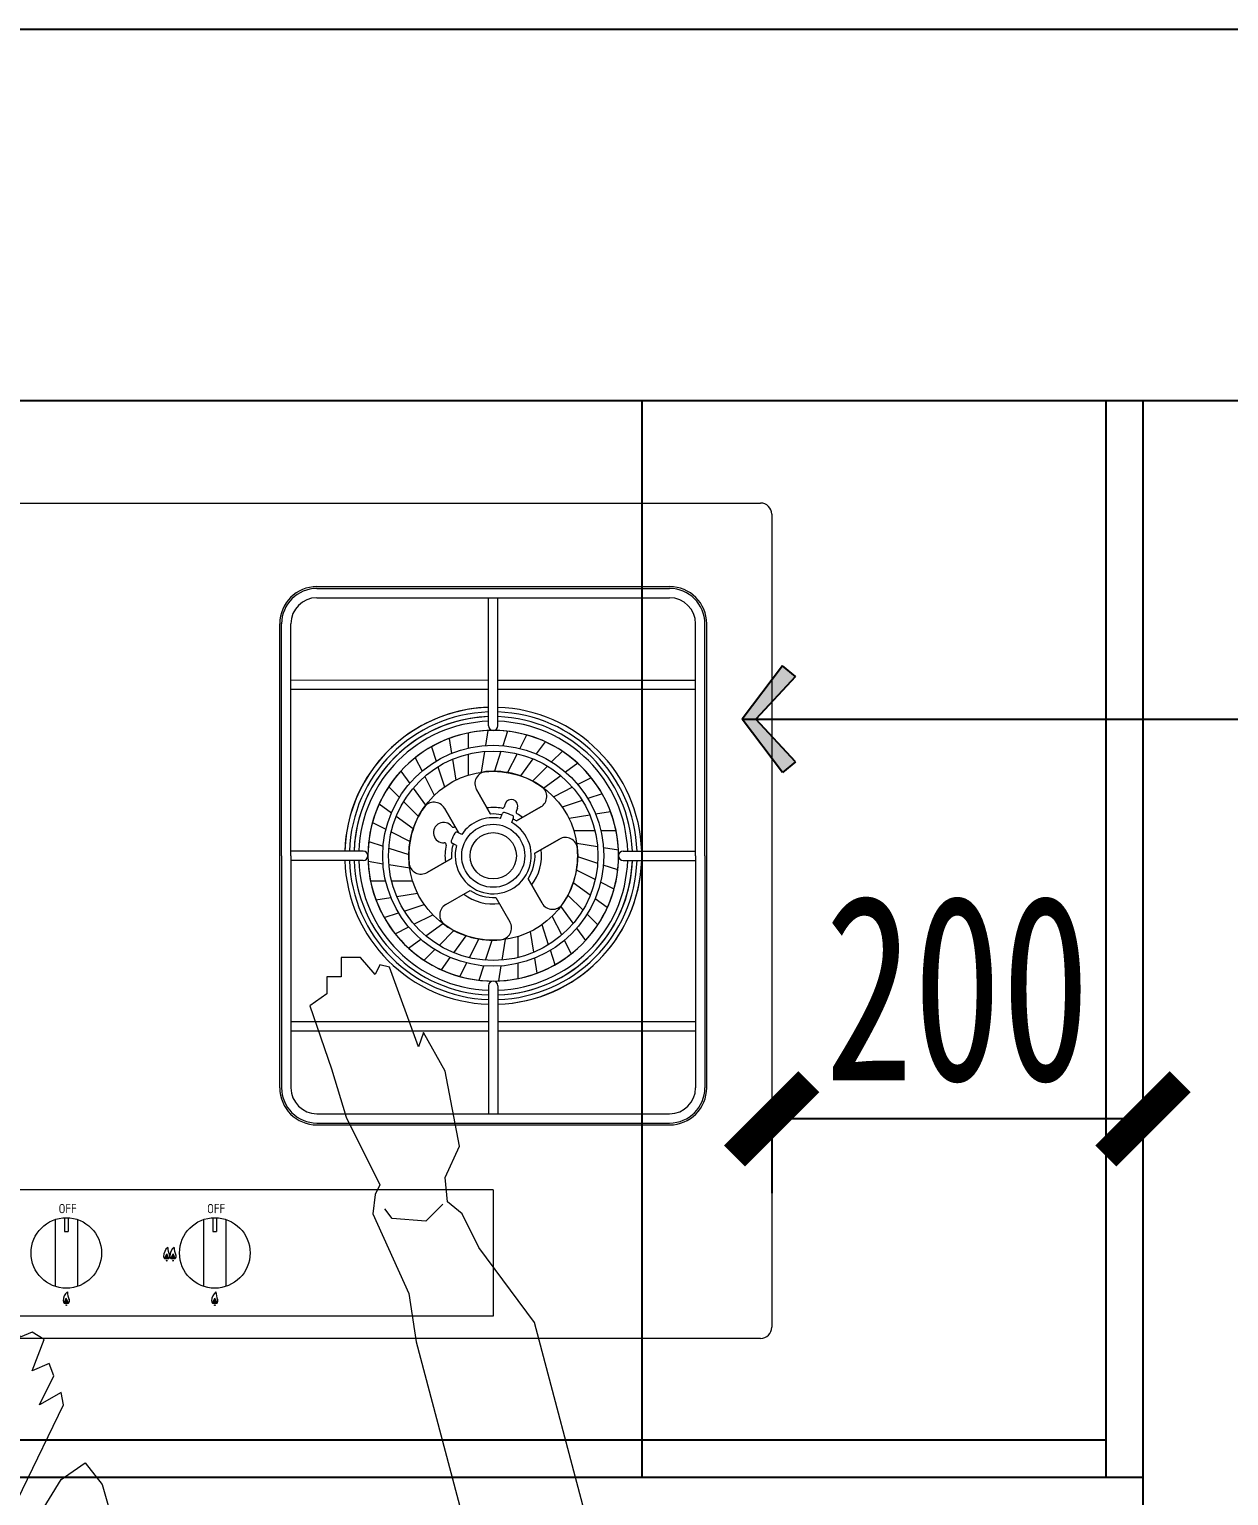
# Model space of a CAD drawing. Header units: millimetres. Extents: x 3104083 to 3173399, y -3165492 to -3044687.
# Drawn here: x 3117363 to 3118009, y -3094292 to -3093502 of the extents above; entities that cross this region are included whole.
import ezdxf

# ---------------------------------------------------------------- set-up
doc = ezdxf.new("R2010")
doc.units = ezdxf.units.MM
doc.header["$LTSCALE"] = 500
doc.header["$MEASUREMENT"] = 0
doc.header["$PDMODE"] = 2
doc.layers.get('0').update_dxf_attribs({"linetype": 'CONTINUOUS'})
doc.layers.get('DEFPOINTS').update_dxf_attribs({"linetype": 'CONTINUOUS'})
for name, color, linetype in [('D-节点尺寸', 5, 'CONTINUOUS'), ('E-立面造型线', 3, 'CONTINUOUS'), ('W-基础引线', 35, 'CONTINUOUS'), ('ZB_厨柜', 7, 'CONTINUOUS'), ('zb厨柜', 7, 'CONTINUOUS')]:
    doc.layers.add(name, color=color, linetype=linetype)
for name, color, linetype, lineweight in [('zb装饰', 252, 'CONTINUOUS', 5), ('墙体', 6, 'CONTINUOUS', 25), ('电器', 85, 'CONTINUOUS', 15)]:
    doc.layers.add(name, color=color, linetype=linetype, lineweight=lineweight)
doc.styles.add('DIM', font='SimSun.ttf', dxfattribs={"width": 0.7})
doc.styles.add('工程字', font='gbenor.shx', dxfattribs={"bigfont": 'gbcbig.shx'})
doc.dimstyles.new('40', dxfattribs={"dimscale": 40, "dimtxt": 2.5, "dimasz": 1, "dimexe": 1, "dimexo": 1, "dimgap": 0.5, "dimtad": 1, "dimdec": 0, "dimzin": 0, "dimdsep": 46, "dimtxsty": 'DIM', "dimblk": 'ARCHTICK', "dimcen": 0, "dimclrd": 5, "dimclre": 5, "dimclrt": 35, "dimadec": 0, "dimazin": 0, "dimtfac": 0.5, "dimtdec": 0, "dimtix": 1, "dimtmove": 2, "dimatfit": 2, "dimldrblk": 'A', "dimfxl": 0, "dimtolj": 1, "dimtzin": 0, "dimlwd": -1, "dimlwe": -1, "dimarcsym": 0})
doc.dimstyles.new('基础引线', dxfattribs={"dimtxt": 3, "dimasz": 0.7, "dimexe": 2, "dimexo": 6, "dimgap": 1, "dimtad": 1, "dimdec": 0, "dimdsep": 46, "dimtxsty": 'Standard', "dimblk1": 'A', "dimblk2": 'A', "dimsah": 1, "dimcen": 3, "dimdle": 200, "dimclrd": 256, "dimclre": 256, "dimclrt": 2, "dimadec": 0, "dimazin": 0, "dimtfac": 1, "dimtdec": 0, "dimtix": 1, "dimtmove": 1, "dimatfit": 3, "dimldrblk": 'A', "dimfxl": 0, "dimtvp": 1, "dimtolj": 1, "dimtzin": 0, "dimarcsym": 0})

# ---------------------------------------------------------------- blocks, each defined once
blk = doc.blocks.new('双灶具平面')
at = {"layer": '电器'}
for points in [[(216685.94, -106363.37), (216684.74, -106360.79), (216683.54, -106363.37)], [(216689.34, -106363.37), (216688.14, -106360.79), (216686.94, -106363.37)], [(216631.84, -106387.34), (216630.64, -106384.77), (216629.44, -106387.34)], [(216631.84, -106387.34), (216630.64, -106384.77), (216630.64, -106387.34)], [(216711.84, -106387.34), (216710.64, -106384.77), (216709.44, -106387.34)], [(216711.84, -106387.34), (216710.64, -106384.77), (216710.64, -106387.34)]]:
    blk.add_hatch(color=256, dxfattribs=at).paths.add_polyline_path(points)
h = blk.add_hatch(color=256, dxfattribs=at)
edge = h.paths.add_edge_path()
edge.add_arc((216684.74, -106364.52), 0.2, 191.45916, 508.6401)
edge.add_arc((216684.74, -106364.52), 0.2, 148.6401, 191.45916)
h = blk.add_hatch(color=256, dxfattribs=at)
edge = h.paths.add_edge_path()
edge.add_arc((216688.14, -106364.52), 0.2, 191.45916, 395.25863)
edge.add_arc((216688.14, -106364.52), 0.2, 35.25863, 191.45916)
h = blk.add_hatch(color=256, dxfattribs=at)
edge = h.paths.add_edge_path()
edge.add_arc((216630.64, -106388.49), 0.2, 191.45916, 504.46342)
edge.add_arc((216630.64, -106388.49), 0.2, 144.46342, 191.45916)
h = blk.add_hatch(color=256, dxfattribs=at)
edge = h.paths.add_edge_path()
edge.add_arc((216710.64, -106388.49), 0.2, 191.45916, 504.46342)
edge.add_arc((216710.64, -106388.49), 0.2, 144.46342, 191.45916)
for p, q in [((216256.64, -105956.37), (217004.64, -105956.37)), ((217010.64, -105962.37), (217010.64, -106400.37)), ((216765.64, -106001.37), (216955.64, -106001.37)), ((216765.64, -106002.37), (216955.64, -106002.37)), ((216765.64, -106007.37), (216955.64, -106007.37)), ((216858.14, -106076.37), (216858.14, -106007.37)), ((216863.14, -106076.37), (216863.14, -106007.37)), ((216745.64, -106271.37), (216745.64, -106021.37)), ((216746.64, -106146.37), (216746.64, -106021.37)), ((216751.64, -106146.37), (216751.64, -106021.37)), ((216969.64, -106146.37), (216969.64, -106021.37)), ((216974.64, -106146.37), (216974.64, -106021.37)), ((216975.64, -106271.37), (216975.64, -106021.37)), ((216858.14, -106051.74), (216751.64, -106051.87)), ((216858.14, -106056.87), (216751.64, -106056.87)), ((216969.64, -106051.87), (216863.14, -106051.87)), ((216969.64, -106056.87), (216863.14, -106056.87)), ((216847.14, -106080.23), (216847.14, -106088.4)), ((216857.66, -106078.93), (216856.38, -106087)), ((216868.24, -106079.3), (216865.72, -106087.07)), ((216868.24, -106079.3), (216865.72, -106087.07)), ((216827.37, -106087.64), (216829.89, -106095.41)), ((216836.96, -106083.16), (216838.24, -106091.23)), ((216878.64, -106081.31), (216874.93, -106088.59)), ((216878.64, -106081.31), (216874.93, -106088.59)), ((216888.6, -106084.93), (216883.79, -106091.54)), ((216888.6, -106084.93), (216883.79, -106091.54)), ((216818.59, -106093.57), (216822.3, -106100.85)), ((216838.74, -106094.36), (216840.51, -106105.56)), ((216847.14, -106091.57), (216847.14, -106102.91)), ((216855.88, -106090.14), (216854.11, -106101.34)), ((216864.74, -106090.08), (216861.23, -106100.87)), ((216864.74, -106090.08), (216861.23, -106100.87)), ((216873.49, -106091.42), (216868.34, -106101.52)), ((216873.49, -106091.42), (216868.34, -106101.52)), ((216881.93, -106094.1), (216875.26, -106103.28)), ((216881.93, -106094.1), (216875.26, -106103.28)), ((216897.86, -106090.05), (216892.09, -106095.83)), ((216897.86, -106090.05), (216892.09, -106095.83)), ((216906.21, -106096.57), (216899.6, -106101.37)), ((216906.21, -106096.57), (216899.6, -106101.37)), ((216810.85, -106100.8), (216815.65, -106107.41)), ((216823.74, -106103.67), (216828.89, -106113.78)), ((216830.87, -106098.43), (216834.38, -106109.21)), ((216889.84, -106098.08), (216881.82, -106106.1)), ((216889.84, -106098.08), (216881.82, -106106.1)), ((216897.04, -106103.24), (216887.86, -106109.9)), ((216897.04, -106103.24), (216887.86, -106109.9)), ((216913.44, -106104.31), (216906.16, -106108.02)), ((216913.44, -106104.31), (216906.16, -106108.02)), ((216804.33, -106109.15), (216810.11, -106114.92)), ((216817.51, -106109.97), (216824.18, -106119.15)), ((216859.23, -106123.91), (216851.63, -106110.76)), ((216851.64, -106110.76), (216859.23, -106123.91)), ((216903.34, -106109.46), (216893.23, -106114.61)), ((216903.34, -106109.46), (216893.23, -106114.61)), ((216799.2, -106118.41), (216805.81, -106123.22)), ((216812.35, -106117.17), (216820.37, -106125.19)), ((216867.1, -106118.39), (216866.46, -106120.15)), ((216886.25, -106120.04), (216873.1, -106127.63)), ((216873.1, -106127.63), (216886.25, -106120.04)), ((216908.58, -106116.59), (216897.8, -106120.1)), ((216908.58, -106116.59), (216897.8, -106120.1)), ((216919.37, -106113.09), (216911.6, -106115.61)), ((216919.37, -106113.09), (216911.6, -106115.61)), ((216795.59, -106128.37), (216802.87, -106132.08)), ((216808.38, -106125.08), (216817.56, -106131.75)), ((216841.91, -106133.91), (216834.31, -106120.76)), ((216834.32, -106120.76), (216841.91, -106133.91)), ((216864.51, -106126.23), (216865.42, -106123.74)), ((216870.62, -106128.46), (216871.53, -106125.96)), ((216873.68, -106120.78), (216873.04, -106122.55)), ((216912.65, -106124.46), (216901.45, -106126.24)), ((216912.65, -106124.46), (216901.45, -106126.24)), ((216923.85, -106122.69), (216915.78, -106123.96)), ((216923.85, -106122.69), (216915.78, -106123.96)), ((216805.69, -106133.52), (216815.8, -106138.67)), ((216843.67, -106134.87), (216841.26, -106133.74)), ((216915.44, -106132.87), (216904.09, -106132.87)), ((216915.44, -106132.87), (216904.09, -106132.87)), ((216926.78, -106132.87), (216918.61, -106132.87)), ((216926.78, -106132.87), (216918.61, -106132.87)), ((216790.64, -106143.87), (216751.64, -106143.87)), ((216793.57, -106138.77), (216801.34, -106141.29)), ((216804.36, -106142.27), (216815.15, -106145.78)), ((216840.93, -106140.76), (216838.52, -106139.63)), ((216896.25, -106137.36), (216883.1, -106144.95)), ((216883.1, -106144.95), (216896.25, -106137.36)), ((216916.87, -106141.6), (216905.67, -106139.83)), ((216916.87, -106141.6), (216905.67, -106139.83)), ((216928.08, -106143.38), (216920.01, -106142.1)), ((216928.08, -106143.38), (216920.01, -106142.1)), ((216930.64, -106143.87), (216969.64, -106143.87)), ((216746.64, -106146.37), (216746.64, -106271.37)), ((216751.64, -106146.37), (216751.64, -106271.37)), ((216790.64, -106148.87), (216751.64, -106148.87)), ((216793.21, -106149.35), (216801.28, -106150.63)), ((216804.41, -106151.13), (216815.62, -106152.9)), ((216838.19, -106147.78), (216825.04, -106155.37)), ((216825.04, -106155.37), (216838.19, -106147.78)), ((216916.93, -106150.46), (216906.14, -106146.95)), ((216916.93, -106150.46), (216906.14, -106146.95)), ((216927.71, -106153.96), (216919.94, -106151.44)), ((216927.71, -106153.96), (216919.94, -106151.44)), ((216930.64, -106148.87), (216969.64, -106148.87)), ((216969.64, -106146.37), (216969.64, -106271.37)), ((216974.64, -106146.37), (216974.64, -106271.37)), ((216794.51, -106159.87), (216802.68, -106159.87)), ((216805.85, -106159.87), (216817.19, -106159.87)), ((216886.97, -106171.97), (216879.38, -106158.82)), ((216879.38, -106158.82), (216886.97, -106171.97)), ((216915.59, -106159.21), (216905.49, -106154.06)), ((216915.59, -106159.21), (216905.49, -106154.06)), ((216808.64, -106168.27), (216819.84, -106166.5)), ((216835.04, -106172.7), (216848.19, -106165.1)), ((216908.93, -106175.57), (216900.91, -106167.54)), ((216912.91, -106167.65), (216903.73, -106160.98)), ((216925.7, -106164.36), (216918.42, -106160.65)), ((216925.7, -106164.36), (216918.42, -106160.65)), ((216797.43, -106170.05), (216805.5, -106168.77)), ((216812.7, -106176.14), (216823.49, -106172.63)), ((216862.06, -106168.82), (216869.65, -106181.97)), ((216903.77, -106182.76), (216897.11, -106173.58)), ((216922.08, -106174.32), (216915.47, -106169.52)), ((216801.92, -106179.64), (216809.69, -106177.12)), ((216817.95, -106183.27), (216828.06, -106178.12)), ((216824.25, -106189.49), (216833.43, -106182.83)), ((216890.41, -106194.31), (216886.91, -106183.52)), ((216897.55, -106189.06), (216892.4, -106178.95)), ((216916.95, -106183.59), (216911.18, -106177.81)), ((216807.84, -106188.42), (216815.12, -106184.71)), ((216815.07, -106196.16), (216821.68, -106191.36)), ((216831.44, -106194.66), (216839.46, -106186.64)), ((216839.36, -106198.63), (216846.03, -106189.45)), ((216847.8, -106201.32), (216852.95, -106191.21)), ((216865.41, -106202.6), (216867.18, -106191.39)), ((216874.14, -106201.16), (216874.14, -106189.82)), ((216882.55, -106198.37), (216880.77, -106187.17)), ((216910.44, -106191.94), (216905.64, -106185.33)), ((216823.42, -106202.68), (216829.2, -106196.9)), ((216856.55, -106202.65), (216860.06, -106191.86)), ((216893.92, -106205.09), (216891.4, -106197.32)), ((216902.7, -106199.16), (216898.99, -106191.89)), ((216832.69, -106207.81), (216837.49, -106201.2)), ((216842.65, -106211.42), (216846.36, -106204.14)), ((216853.05, -106213.44), (216855.57, -106205.67)), ((216863.63, -106213.8), (216864.91, -106205.73)), ((216874.14, -106212.5), (216874.14, -106204.33)), ((216884.32, -106209.58), (216883.05, -106201.51)), ((216858.14, -106216.37), (216858.14, -106285.37)), ((216863.14, -106216.37), (216863.14, -106285.37)), ((216858.14, -106235.77), (216751.64, -106235.87)), ((216969.64, -106235.87), (216863.14, -106235.77)), ((216858.14, -106240.89), (216751.64, -106240.87)), ((216969.64, -106240.87), (216863.14, -106240.88)), ((216765.64, -106285.37), (216955.64, -106285.37)), ((216765.64, -106290.37), (216955.64, -106290.37)), ((216765.64, -106291.37), (216955.64, -106291.37)), ((216860.64, -106326.37), (216400.64, -106326.37)), ((216860.64, -106326.37), (216860.64, -106394.37)), ((216629.64, -106341.39), (216629.64, -106348.87)), ((216631.64, -106341.39), (216631.64, -106348.87)), ((216709.64, -106341.39), (216709.64, -106348.87)), ((216711.64, -106341.39), (216711.64, -106348.87)), ((216624.64, -106342.34), (216624.64, -106378.39)), ((216629.64, -106348.87), (216631.64, -106348.87)), ((216636.64, -106342.34), (216636.64, -106378.39)), ((216704.64, -106342.34), (216704.64, -106378.39)), ((216709.64, -106348.87), (216711.64, -106348.87)), ((216716.64, -106342.34), (216716.64, -106378.39)), ((216683.54, -106363.37), (216684.74, -106360.79)), ((216683.54, -106363.37), (216685.94, -106363.37)), ((216685.94, -106363.37), (216684.74, -106360.79)), ((216686.94, -106363.37), (216688.14, -106360.79)), ((216686.94, -106363.37), (216689.34, -106363.37)), ((216689.34, -106363.37), (216688.14, -106360.79)), ((216629.44, -106387.34), (216630.64, -106384.77)), ((216629.44, -106387.34), (216631.84, -106387.34)), ((216631.84, -106387.34), (216630.64, -106384.77)), ((216709.44, -106387.34), (216710.64, -106384.77)), ((216709.44, -106387.34), (216711.84, -106387.34)), ((216711.84, -106387.34), (216710.64, -106384.77)), ((216860.64, -106394.37), (216400.64, -106394.37)), ((217004.64, -106406.37), (216256.64, -106406.37))]:
    blk.add_line(p, q, dxfattribs=at)
for centre, radius in [((216860.64, -106146.37), 59.52), ((216860.64, -106146.37), 56.43), ((216860.64, -106146.37), 45.5), ((216860.64, -106146.37), 17), ((216860.64, -106146.37), 12.5), ((216630.64, -106360.37), 19), ((216710.64, -106360.37), 19), ((216684.74, -106364.52), 0.2), ((216688.14, -106364.52), 0.2), ((216630.64, -106388.49), 0.2), ((216710.64, -106388.49), 0.2)]:
    blk.add_circle(centre, radius, dxfattribs=at)
for centre, radius, start, end in [((217004.64, -105962.37), 6, 0, 90), ((216765.64, -106021.37), 20, 90, 180), ((216955.64, -106021.37), 20, 0, 90), ((216765.64, -106021.37), 19, 90, 180), ((216765.64, -106021.37), 14, 90, 180), ((216955.64, -106021.37), 19, 0, 90), ((216955.64, -106021.37), 14, 0, 90), ((216860.64, -106146.37), 80, 91.79078, 178.20922), ((216860.64, -106146.37), 80, 91.79078, 178.20922), ((216860.64, -106146.37), 77.5, 91.84857, 178.15143), ((216860.64, -106146.37), 75, 91.91021, 178.08979), ((216860.64, -106146.37), 75, 91.91021, 178.08979), ((216860.64, -106146.37), 80, 91.79078, 122.61503), ((216860.64, -106146.37), 75, 91.91021, 122.61503), ((216860.64, -106146.37), 80, 1.79078, 88.20922), ((216860.64, -106146.37), 80, 1.79078, 88.20922), ((216860.64, -106146.37), 80, 1.79078, 88.20922), ((216860.64, -106146.37), 77.5, 1.84857, 88.15143), ((216860.64, -106146.37), 75, 1.91021, 88.08979), ((216860.64, -106146.37), 75, 1.91021, 88.08979), ((216860.64, -106146.37), 75, 1.91021, 88.08979), ((216860.64, -106146.37), 80, 122.63278, 178.20922), ((216860.64, -106146.37), 72.5, 91.97611, 178.02389), ((216860.64, -106146.37), 67.5, 90, 180), ((216860.64, -106146.37), 67.5, 92.12255, 177.87745), ((216860.64, -106146.37), 67.5, 92.12255, 177.87745), ((216860.64, -106146.37), 67.5, 92.12255, 177.87745), ((216860.64, -106076.37), 2.5, 180, 0), ((216860.64, -106076.37), 2.5, 180, 0), ((216860.64, -106146.37), 67.5, 0, 90), ((216860.64, -106146.37), 72.5, 1.97611, 88.02389), ((216860.64, -106146.37), 67.5, 2.12255, 87.87745), ((216860.64, -106146.37), 67.5, 2.12255, 87.87745), ((216860.64, -106146.37), 67.5, 2.12255, 87.87745), ((216860.64, -106146.37), 75, 122.63278, 178.08979), ((216857.26, -106107.51), 6.5, 94.971, 210), ((216860.64, -106146.37), 45.5, 55.029, 94.971), ((216883, -106114.41), 6.5, 300, 55.029), ((216860.64, -106146.37), 45.5, 145.029, 184.971), ((216828.69, -106124.01), 6.5, 30, 145.029), ((216860.64, -106146.37), 26, 79.59407, 97.38014), ((216865.52, -106119.81), 1, 259.59407, 340), ((216870.39, -106119.58), 3.5, 340, 160), ((216833.91, -106133.9), 5.5, 36.41333, 273.58667), ((216860.64, -106146.37), 20.5, 164.12196, 60.87804), ((216860.64, -106146.37), 20.5, 79.12196, 145.87804), ((216860.64, -106146.37), 22.5, 78.30511, 93.6122), ((216866.36, -106124.08), 1, 75.16361, 160), ((216859.96, -106148.25), 26, 64.83639, 75.16361), ((216870.59, -106125.62), 1, 340, 64.83639), ((216860.64, -106146.37), 22.5, 56.3878, 61.69489), ((216873.98, -106122.89), 1, 160, 240.40593), ((216860.64, -106146.37), 26, 52.61986, 60.40593), ((216862.46, -106147.21), 26, 149.83639, 160.16361), ((216839.14, -106130.04), 1, 216.41333, 322.796), ((216840.84, -106134.65), 1, 65, 149.83639), ((216860.64, -106146.37), 22.5, 146.3878, 146.69489), ((216899.5, -106142.99), 6.5, 4.971, 120), ((216790.64, -106146.37), 2.5, 270, 90), ((216790.64, -106146.37), 2.5, 270, 90), ((216834.31, -106140.39), 1, 347.204, 93.58667), ((216860.64, -106146.37), 26, 167.204, 187.38014), ((216838.94, -106138.73), 1, 160.16361, 245), ((216860.64, -106146.37), 22.5, 163.30511, 183.6122), ((216860.64, -106146.37), 26, 322.6179, 7.38014), ((216860.64, -106146.37), 45.5, 325.029, 4.971), ((216930.64, -106146.37), 2.5, 90, 270), ((216930.64, -106146.37), 2.5, 90, 270), ((216860.64, -106146.37), 80, 181.79078, 268.20922), ((216860.64, -106146.37), 80, 181.79078, 268.20922), ((216860.64, -106146.37), 80, 181.79078, 268.20922), ((216860.64, -106146.37), 77.5, 181.84857, 268.15143), ((216860.64, -106146.37), 75, 181.91021, 268.08979), ((216860.64, -106146.37), 75, 181.91021, 268.08979), ((216860.64, -106146.37), 75, 181.91021, 268.08979), ((216860.64, -106146.37), 72.5, 181.97611, 268.02389), ((216860.64, -106146.37), 67.5, 180, 270), ((216860.64, -106146.37), 67.5, 182.12255, 267.87745), ((216860.64, -106146.37), 67.5, 182.12255, 267.87745), ((216860.64, -106146.37), 67.5, 182.12255, 267.87745), ((216821.79, -106149.75), 6.5, 184.971, 300), ((216860.64, -106146.37), 67.5, 270, 0), ((216860.64, -106146.37), 80, 271.79078, 358.20922), ((216860.64, -106146.37), 75, 271.91021, 358.08979), ((216860.64, -106146.37), 80, 271.79078, 358.20922), ((216860.64, -106146.37), 75, 271.91021, 358.08979), ((216860.64, -106146.37), 67.5, 272.12255, 357.87745), ((216860.64, -106146.37), 67.5, 272.12255, 357.87745), ((216860.64, -106146.37), 67.5, 272.12255, 357.87745), ((216860.64, -106146.37), 72.5, 271.97611, 358.02389), ((216860.64, -106146.37), 77.5, 271.84857, 358.15143), ((216860.64, -106146.37), 22.5, 326.38583, 3.6122), ((216860.64, -106146.37), 75, 320.1491, 358.08979), ((216860.64, -106146.37), 80, 320.1491, 358.20922), ((216860.64, -106146.37), 26, 232.61986, 277.37817), ((216860.64, -106146.37), 22.5, 236.3878, 273.61023), ((216838.29, -106178.32), 6.5, 120, 235.02897), ((216892.6, -106168.72), 6.5, 210, 325.029), ((216860.64, -106146.37), 45.5, 235.02897, 274.96903), ((216864.02, -106185.22), 6.5, 274.96903, 29.99803), ((216860.64, -106146.37), 75, 271.91021, 315.8509), ((216860.64, -106146.37), 80, 271.79078, 315.8509), ((216860.64, -106216.37), 2.5, 0, 180), ((216860.64, -106216.37), 2.5, 0, 180), ((216765.64, -106271.37), 20, 180, 270), ((216765.64, -106271.37), 19, 180, 270), ((216765.64, -106271.37), 14, 180, 270), ((216955.64, -106271.37), 20, 270, 0), ((216955.64, -106271.37), 14, 270, 0), ((216955.64, -106271.37), 19, 270, 0), ((216689.26, -106362.18), 6.21, 129.47161, 180), ((216696.56, -106356.9), 11.25, 182.47988, 204.07061), ((216692.66, -106362.18), 6.21, 129.47161, 180), ((216699.96, -106356.9), 11.25, 182.47988, 204.07061), ((216684.74, -106362.18), 1.69, 180, 224.68704), ((216684.74, -106362.18), 1.69, 315.31296, 24.07061), ((216688.14, -106362.18), 1.69, 180, 224.68704), ((216688.14, -106362.18), 1.69, 315.31296, 24.07061), ((216635.16, -106386.16), 6.21, 129.47161, 180), ((216642.46, -106380.88), 11.25, 182.47988, 204.07061), ((216715.16, -106386.16), 6.21, 129.47161, 180), ((216722.46, -106380.88), 11.25, 182.47988, 204.07061), ((216630.64, -106386.16), 1.69, 180, 224.68704), ((216630.64, -106386.16), 1.69, 315.31296, 24.07061), ((216710.64, -106386.16), 1.69, 180, 224.68704), ((216710.64, -106386.16), 1.69, 315.31296, 24.07061), ((217004.64, -106400.37), 6, 270, 0)]:
    blk.add_arc(centre, radius, start, end, dxfattribs=at)
at = {"layer": '电器', "char_height": 5, "width": 22.44, "attachment_point": 1, "style": '工程字'}
for insert in [(216626.52, -106333.96), (216706.52, -106333.96)]:
    blk.add_mtext('OFF', dxfattribs=dict(at, insert=insert))
blk = doc.blocks.new('A$C42FC2733')
at = {"layer": 'zb装饰', "color": 252, "linetype": 'ByBlock'}
for p, q in [((183.63, 452.82), (149.77, 442.41)), ((209.67, 451.52), (183.63, 452.82)), ((243.53, 439.81), (209.67, 451.52)), ((149.77, 442.41), (126.32, 409.88)), ((278.69, 420.29), (243.53, 439.81)), ((283.9, 407.28), (278.69, 420.29)), ((126.32, 409.88), (114.6, 379.95)), ((317.76, 391.66), (283.9, 407.28)), ((321.67, 377.35), (317.76, 391.66)), ((85.95, 379.95), (57.3, 366.94)), ((118.51, 386.46), (85.95, 379.95)), ((114.6, 379.95), (104.19, 357.83)), ((304.74, 374.75), (309.95, 385.16)), ((299.53, 360.43), (304.74, 374.75)), ((339.9, 374.75), (321.67, 377.35)), ((363.35, 374.75), (339.9, 374.75)), ((390.69, 366.94), (363.35, 374.75)), ((57.3, 366.94), (11.72, 314.89)), ((48.19, 342.22), (76.84, 364.34)), ((204.46, 356.53), (214.88, 366.94)), ((214.88, 366.94), (234.42, 361.73)), ((408.93, 363.03), (390.69, 366.94)), ((104.19, 357.83), (88.56, 348.72)), ((191.44, 348.72), (204.46, 356.53)), ((234.42, 361.73), (251.35, 359.13)), ((251.35, 359.13), (264.37, 357.83)), ((264.37, 344.82), (255.25, 357.83)), ((264.37, 357.83), (298.23, 343.52)), ((299.53, 347.42), (299.53, 360.43)), ((418.04, 356.53), (408.93, 363.03)), ((421.95, 350.02), (418.04, 356.53)), ((88.56, 348.72), (67.72, 326.6)), ((192.74, 335.71), (191.44, 348.72)), ((437.58, 339.61), (407.62, 351.32)), ((407.62, 351.32), (421.95, 350.02)), ((36.46, 296.67), (48.19, 342.22)), ((270.88, 314.89), (264.37, 344.82)), ((298.23, 343.52), (311.25, 347.42)), ((311.25, 347.42), (351.62, 327.9)), ((201.86, 329.2), (192.74, 335.71)), ((269.58, 333.11), (322.97, 327.9)), ((438.88, 330.5), (437.58, 339.61)), ((67.72, 326.6), (56, 301.88)), ((264.37, 314.89), (238.32, 326.6)), ((322.97, 327.9), (356.83, 307.08)), ((351.62, 327.9), (397.21, 305.78)), ((433.67, 329.2), (438.88, 330.5)), ((436.27, 322.7), (433.67, 329.2)), ((403.72, 307.08), (397.21, 318.79)), ((397.21, 318.79), (412.83, 310.99)), ((419.34, 313.59), (415.44, 322.7)), ((415.44, 322.7), (432.37, 316.19)), ((432.37, 316.19), (436.27, 322.7)), ((11.72, 314.89), (0, 238.12)), ((283.9, 300.58), (264.37, 314.89)), ((412.83, 310.99), (419.34, 313.59)), ((56, 301.88), (46.88, 265.44)), ((286.51, 269.35), (283.9, 300.58)), ((356.83, 307.08), (365.95, 294.07)), ((397.21, 305.78), (403.72, 307.08)), ((31.26, 247.23), (36.46, 296.67)), ((365.95, 294.07), (354.23, 284.96)), ((354.23, 284.96), (317.76, 274.55)), ((140.65, 279.76), (105.49, 275.85)), ((174.51, 279.76), (140.65, 279.76)), ((213.58, 269.35), (174.51, 279.76)), ((105.49, 275.85), (84.65, 261.54)), ((231.81, 260.24), (213.58, 269.35)), ((274.79, 210.79), (286.51, 269.35)), ((317.76, 274.55), (290.42, 273.25)), ((46.88, 265.44), (50.79, 249.83)), ((84.65, 261.54), (75.53, 249.83)), ((220.09, 264.14), (227.9, 248.53)), ((238.32, 239.42), (231.81, 260.24)), ((53.39, 245.93), (41.67, 244.63)), ((69.02, 242.02), (53.39, 245.93)), ((75.53, 249.83), (72.93, 239.42)), ((227.9, 248.53), (231.81, 231.61)), ((0, 238.12), (2.6, 156.14)), ((29.95, 239.42), (22.14, 223.81)), ((41.67, 244.63), (29.95, 239.42)), ((72.93, 239.42), (69.02, 242.02)), ((243.53, 229.01), (238.32, 239.42)), ((231.81, 231.61), (230.51, 217.3)), ((22.14, 223.81), (16.93, 208.19)), ((251.35, 221.2), (243.53, 229.01)), ((257.86, 214.7), (251.35, 221.2)), ((230.51, 217.3), (230.51, 199.08)), ((251.35, 208.19), (257.86, 214.7)), ((16.93, 208.19), (23.44, 188.67)), ((243.53, 204.29), (251.35, 208.19)), ((285.21, 154.84), (274.79, 210.79)), ((230.51, 199.08), (226.6, 183.47)), ((242.23, 191.28), (243.53, 204.29)), ((235.72, 175.66), (242.23, 191.28)), ((23.44, 188.67), (36.46, 180.87)), ((67.72, 180.87), (72.93, 188.67)), ((72.93, 188.67), (76.84, 171.76)), ((226.6, 183.47), (221.39, 166.55)), ((36.46, 150.94), (32.56, 180.87)), ((36.46, 180.87), (54.7, 179.57)), ((52.09, 178.26), (49.49, 148.34)), ((54.7, 179.57), (67.72, 180.87)), ((222.7, 161.35), (235.72, 175.66)), ((76.84, 171.76), (91.16, 156.14)), ((221.39, 166.55), (210.97, 162.65)), ((612.09, 173.06), (578.23, 161.35)), ((618.6, 163.95), (612.09, 173.06)), ((191.44, 153.54), (222.7, 161.35)), ((578.23, 161.35), (552.18, 153.54)), ((627.71, 163.95), (618.6, 163.95)), ((627.71, 156.14), (627.71, 163.95)), ((2.6, 156.14), (23.44, 94.99)), ((40.37, 110.6), (36.46, 150.94)), ((91.16, 156.14), (112, 148.34)), ((153.67, 147.04), (191.44, 153.54)), ((281.3, 132.72), (285.21, 154.84)), ((552.18, 153.54), (515.72, 135.32)), ((638.13, 156.14), (627.71, 156.14)), ((638.13, 145.73), (638.13, 156.14)), ((49.49, 148.34), (58.6, 119.71)), ((112, 148.34), (153.67, 147.04)), ((629.02, 137.93), (638.13, 145.73)), ((500.09, 139.23), (457.11, 119.71)), ((510.51, 137.93), (500.09, 139.23)), ((515.72, 135.32), (510.51, 137.93)), ((634.23, 135.32), (629.02, 137.93)), ((632.92, 130.12), (634.23, 135.32)), ((257.86, 111.9), (281.3, 132.72)), ((496.18, 110.6), (497.48, 128.82)), ((497.48, 128.82), (502.69, 132.72)), ((589.95, 114.51), (632.92, 130.12)), ((58.6, 119.71), (80.74, 92.39)), ((457.11, 119.71), (431.07, 115.81)), ((58.6, 79.37), (40.37, 110.6)), ((191.44, 101.49), (187.53, 111.9)), ((187.53, 111.9), (199.25, 100.19)), ((224, 100.19), (257.86, 111.9)), ((270.88, 115.81), (293.02, 110.6)), ((293.02, 110.6), (315.16, 98.89)), ((431.07, 115.81), (328.18, 88.48)), ((505.3, 101.49), (496.18, 110.6)), ((576.92, 100.19), (597.76, 111.9)), ((597.76, 111.9), (589.95, 114.51)), ((23.44, 94.99), (79.44, 57.25)), ((205.77, 89.78), (191.44, 101.49)), ((199.25, 100.19), (224, 100.19)), ((315.16, 98.89), (322.97, 92.39)), ((500.09, 91.08), (506.6, 98.89)), ((506.6, 98.89), (519.62, 100.19)), ((519.62, 100.19), (536.55, 92.39)), ((536.55, 92.39), (576.92, 100.19)), ((80.74, 92.39), (96.37, 74.17)), ((221.39, 79.37), (205.77, 89.78)), ((328.18, 88.48), (281.3, 80.67)), ((481.86, 81.98), (500.09, 91.08)), ((83.35, 67.66), (58.6, 79.37)), ((250.04, 76.77), (221.39, 79.37)), ((281.3, 80.67), (250.04, 76.77)), ((441.48, 52.05), (481.86, 81.98)), ((96.37, 74.17), (108.09, 70.26)), ((113.3, 57.25), (83.35, 67.66)), ((108.09, 70.26), (127.63, 50.75)), ((79.44, 57.25), (132.84, 46.84)), ((127.63, 50.75), (136.74, 29.93)), ((289.11, 11.71), (441.48, 52.05)), ((136.74, 29.93), (156.28, 15.61)), ((156.28, 15.61), (183.63, 6.51)), ((239.63, 0), (289.11, 11.71)), ((183.63, 6.51), (207.07, 7.81)), ((207.07, 7.81), (239.63, 0))]:
    blk.add_line(p, q, dxfattribs=at)
blk = doc.blocks.new('_ArchTick')
at = {"color": 0, "linetype": 'ByBlock', "const_width": 0.4}
blk.add_lwpolyline([(-0.5, -0.5), (0.5, 0.5)], dxfattribs=at)
blk = doc.blocks.new('*D1544')
at = {"layer": 'D-节点尺寸', "color": 5, "ltscale": 100}
for p, q in [((3117762.91, -3094088.7), (3117762.91, -3094128.7)), ((3117962.91, -3094088.7), (3117762.91, -3094088.7)), ((3117962.91, -3094088.7), (3117962.91, -3094128.7))]:
    blk.add_line(p, q, dxfattribs=at)
at = {"layer": 'DEFPOINTS', "color": 0, "ltscale": 100}
for p in [(3117762.91, -3094082.99), (3117762.91, -3094088.7), (3117962.91, -3094082.99)]:
    blk.add_point(p, dxfattribs=at)
at = {"layer": 'D-节点尺寸', "color": 5, "ltscale": 100, "xscale": 40, "yscale": 40, "zscale": 40, "rotation": 180}
blk.add_blockref('_ArchTick', (3117762.91, -3094088.7), dxfattribs=at)
at = {"layer": 'D-节点尺寸', "color": 5, "ltscale": 100, "xscale": 40, "yscale": 40, "zscale": 40}
blk.add_blockref('_ArchTick', (3117962.91, -3094088.7), dxfattribs=at)
at = {"layer": 'D-节点尺寸', "color": 35, "ltscale": 100, "insert": (3117862.91, -3094018.7), "char_height": 100, "attachment_point": 5, "style": 'DIM'}
blk.add_mtext('\\A1;200', dxfattribs=at)
blk = doc.blocks.new('A')
for p, q in [((-1.435, 1.148), (-1.09, 1.437)), ((-1.09, 1.437), (0, 0)), ((-1.435, 1.148), (-0.369, 0)), ((-0.369, 0), (-2.127, 0)), ((-1.435, -1.148), (-0.369, 0)), ((-1.09, -1.437), (0, 0)), ((-1.435, -1.148), (-1.09, -1.437))]:
    blk.add_line(p, q)
for points in [[(-1.435, 1.148), (-1.09, 1.437), (-0.369, 0), (0, 0)], [(-1.435, -1.148), (-1.09, -1.437), (-0.369, 0), (0, 0)]]:
    blk.add_solid(points)
blk = doc.blocks.new('*D2075')
at = {"layer": 'D-节点尺寸', "color": 5, "ltscale": 100}
for p, q in [((3118385.13, -3094281.7), (3118385.13, -3094241.7)), ((3118225.13, -3094281.7), (3118425.13, -3094281.7)), ((3118385.13, -3094281.7), (3118385.13, -3094301.7)), ((3118225.13, -3094301.7), (3118425.13, -3094301.7)), ((3118385.13, -3094301.7), (3118385.13, -3094341.7))]:
    blk.add_line(p, q, dxfattribs=at)
at = {"layer": 'DEFPOINTS', "color": 0, "ltscale": 100}
for p in [(3117942.91, -3094281.7), (3117942.91, -3094301.7), (3118385.13, -3094301.7)]:
    blk.add_point(p, dxfattribs=at)
at = {"layer": 'D-节点尺寸', "color": 5, "ltscale": 100, "xscale": 40, "yscale": 40, "zscale": 40}
for p, rotation in [((3118385.13, -3094281.7), 270), ((3118385.13, -3094301.7), 90)]:
    blk.add_blockref('_ArchTick', p, dxfattribs=dict(at, rotation=rotation))
at = {"layer": 'D-节点尺寸', "color": 35, "ltscale": 100, "insert": (3118315.13, -3094291.7), "char_height": 100, "attachment_point": 5, "rotation": 90, "style": 'DIM'}
blk.add_mtext('\\A1;20', dxfattribs=at)

msp = doc.modelspace()

# ---------------------------------------------------------------- linework, layer by layer
at = {"layer": 'E-立面造型线', "color": 44}
for p, q in [((3117692.911, -3093701.699), (3117692.911, -3094281.699)), ((3117942.911, -3093701.699), (3117942.911, -3094281.699)), ((3116492.911, -3094261.699), (3117942.911, -3094261.699)), ((3116492.911, -3094281.699), (3117962.911, -3094281.699))]:
    msp.add_line(p, q, dxfattribs=at)
at = {"layer": '墙体'}
for p, q in [((3115922.911, -3093501.699), (3118162.911, -3093501.699)), ((3116452.911, -3093701.699), (3117962.911, -3093701.699)), ((3117962.911, -3093701.699), (3118162.911, -3093701.699))]:
    msp.add_line(p, q, dxfattribs=at)
at = {"layer": '墙体', "color": 2}
msp.add_line((3117962.911, -3093701.699), (3117962.911, -3094381.699), dxfattribs=at)

# ---------------------------------------------------------------- block references
at = {"layer": 'ZB_厨柜', "color": 253}
msp.add_blockref('双灶具平面', (2900752.268, -2987800.574), dxfattribs=at)
at = {"layer": 'zb厨柜', "rotation": 89.99999999999999}
msp.add_blockref('A$C42FC2733', (3117687.21, -3094639.905), dxfattribs=at)

# ---------------------------------------------------------------- dimensions: what is measured, and where the dimension line sits
at = {"layer": 'D-节点尺寸', "color": 251, "ltscale": 100}
dim = msp.add_linear_dim(base=(3117762.911, -3094088.697), p1=(3117962.911, -3094082.99), p2=(3117762.911, -3094082.99), dimstyle='40', dxfattribs=at)
dim.commit()
dim.dimension.update_dxf_attribs({"geometry": '*D1544', "text_midpoint": (3117862.911, -3094018.697)})
dim = msp.add_linear_dim(base=(3118385.132, -3094301.699), p1=(3117942.911, -3094281.699), p2=(3117942.911, -3094301.699), angle=90, dimstyle='40', dxfattribs=at)
dim.commit()
dim.dimension.update_dxf_attribs({"geometry": '*D2075', "text_midpoint": (3118315.132, -3094291.699)})

# ---------------------------------------------------------------- leaders
at = {"layer": 'W-基础引线'}
msp.add_leader([(3117746.947, -3093873.36), (3118929.081, -3093873.36)], dimstyle='基础引线', override={"dimasz": 20}, dxfattribs=at)

doc.saveas('drawing.dxf')
